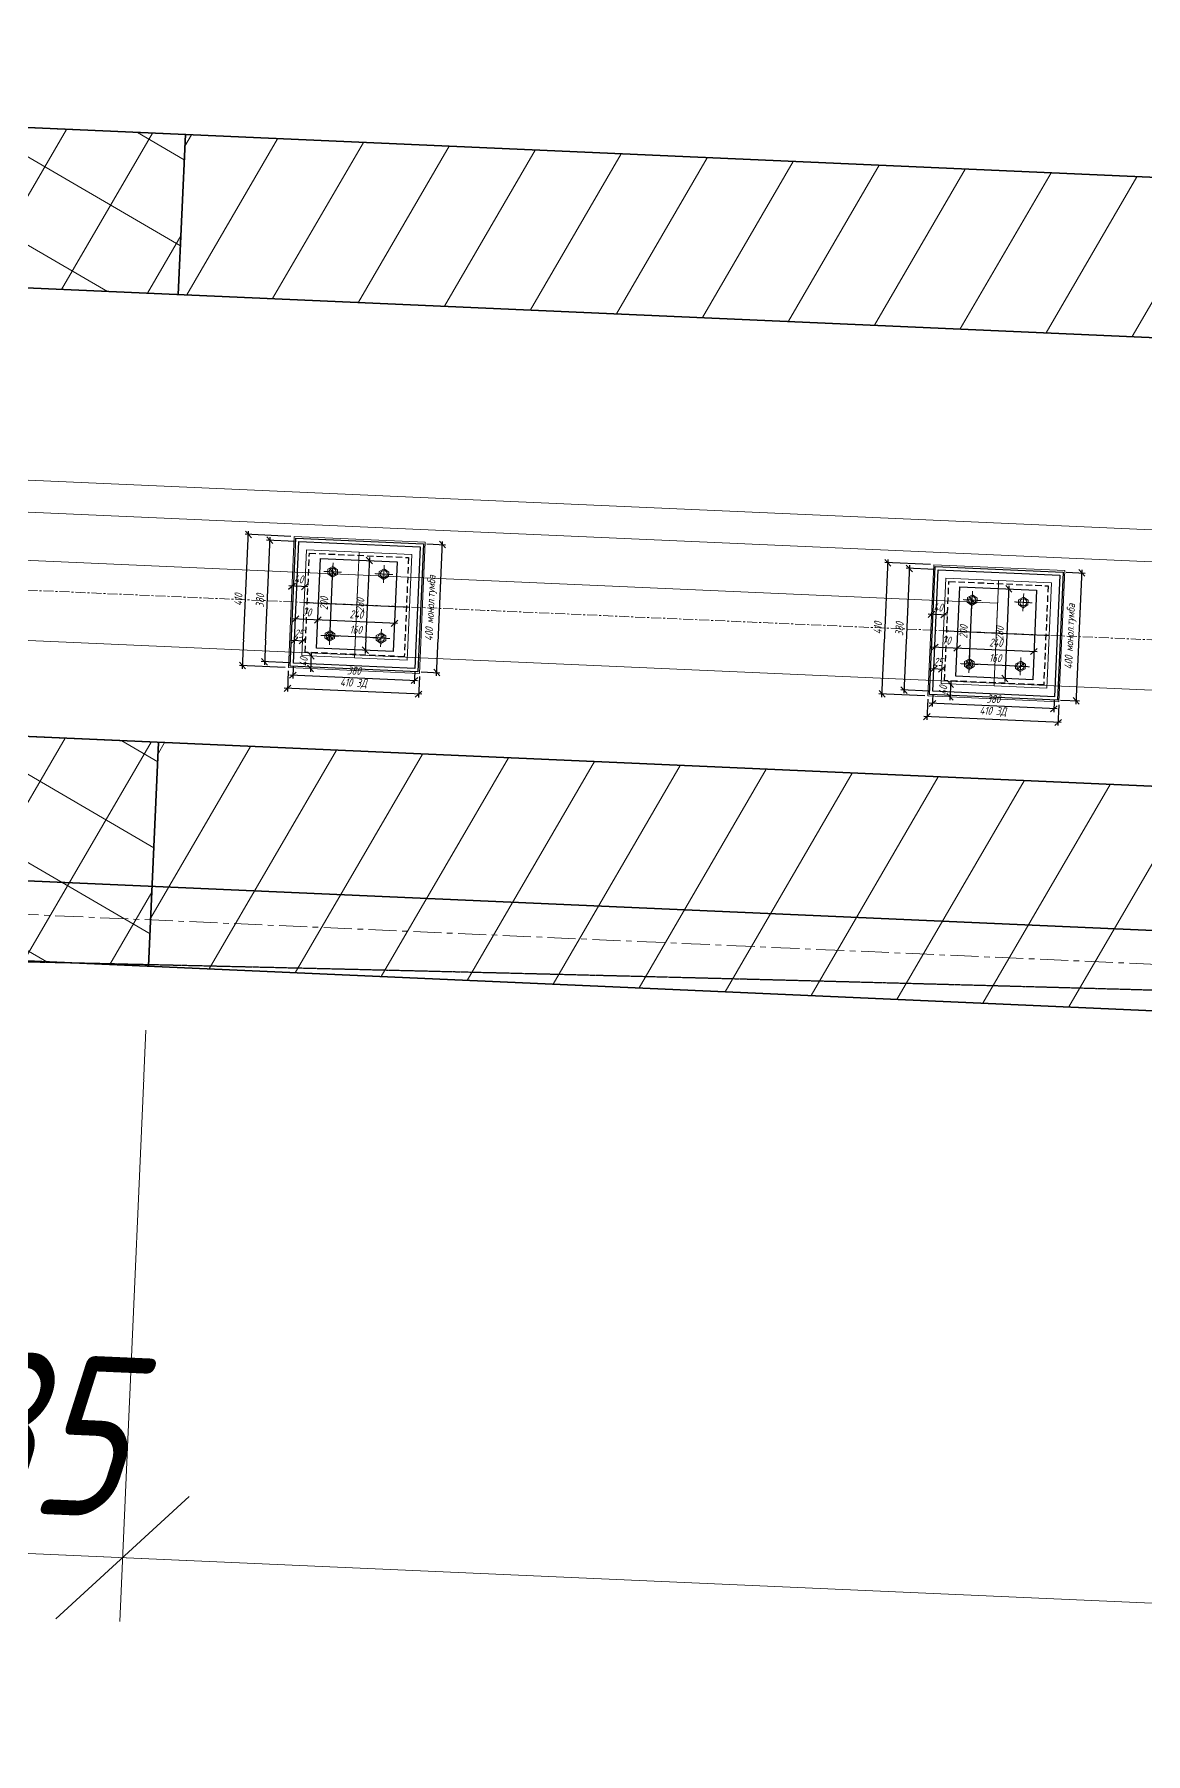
# Model space of a CAD drawing. Header units: millimetres. Extents: x 265754 to 14267433, y -6145605 to 2433772.
# Drawn here: x 7976358 to 7979830, y -584173 to -578803 of the extents above; entities that cross this region are included whole.
import ezdxf
from ezdxf import colors
from ezdxf.entities.mleader import LeaderData, LeaderLine
from ezdxf.math import Vec2, Vec3

# ---------------------------------------------------------------- set-up
doc = ezdxf.new("R2010")
doc.units = ezdxf.units.MM
for name, pattern in [('осевая', [2, 1.25, -0.25, 0.25, -0.25]), ('осеваяX2', [4, 2.5, -0.5, 0.5, -0.5]), ('Штриховая', [3, 2, -1])]:
    doc.linetypes.add(name, pattern=pattern)
for name, color, linetype, lineweight in [('Выноски', 3, 'Continuous', 15), ('ИС_Med', 7, 'Continuous', 35), ('ИС_Ось', 3, 'осевая', 18), ('ИС_РЗМ', 3, 'Continuous', 18), ('ИС_Тон', 3, 'Continuous', 18), ('ИС_Штр', 3, 'Continuous', 9), ('МДП_Ось', 1, 'осеваяX2', 30)]:
    doc.layers.add(name, color=color, linetype=linetype, lineweight=lineweight)
doc.styles.add('0', font='isocpeur.ttf', dxfattribs={"width": 0.8, "oblique": 15})
doc.styles.add('ISOCPEUR', font='isocpeur.ttf', dxfattribs={"width": 0.8, "oblique": 15, "height": 2.5})
doc.dimstyles.new('М10', dxfattribs={"dimscale": 10, "dimtxt": 2.5, "dimasz": 2, "dimexe": 1, "dimexo": 1, "dimgap": 1, "dimtad": 1, "dimdec": 0, "dimtxsty": '0', "dimblk1": 'OBLIQUE', "dimblk2": 'OBLIQUE', "dimsah": 1, "dimcen": 2.5, "dimdle": 1, "dimclrd": 256, "dimclre": 256, "dimclrt": 256, "dimaunit": 1, "dimadec": 0, "dimazin": 0, "dimtfac": 0.75, "dimtdec": 0, "dimtmove": 1, "dimatfit": 2, "dimldrblk": 'OBLIQUE', "dimfxl": 1, "dimtolj": 1, "dimtzin": 0, "dimlwd": -1, "dimlwe": -1, "dimarcsym": 0})
doc.dimstyles.new('М200', dxfattribs={"dimscale": 200, "dimtxt": 2.5, "dimasz": 2, "dimexe": 1, "dimexo": 1, "dimgap": 0.8, "dimtad": 1, "dimdec": 0, "dimzin": 0, "dimdsep": 46, "dimtxsty": '0', "dimblk": 'OBLIQUE', "dimcen": 0.09, "dimdle": 1, "dimclrd": 256, "dimclre": 256, "dimclrt": 256, "dimadec": 4, "dimazin": 0, "dimtfac": 1, "dimtdec": 0, "dimtmove": 1, "dimatfit": 2, "dimfxl": 1, "dimtolj": 1, "dimtzin": 0, "dimlwd": -1, "dimarcsym": 0})

# ---------------------------------------------------------------- blocks, each defined once
blk = doc.blocks.new('_None')
blk = doc.blocks.new('болт БО')
at = {"layer": 'ИС_Тон', "linetype": 'осевая'}
for p, q in [((-27.8473755350301, 0.1288116181356145), (27.84737553503055, -0.1288116181353871)), ((-0.1288116180771794, -27.84737553508876), (0.1288116183113743, 27.84737553520426))]:
    blk.add_line(p, q, dxfattribs=at)
at = {"layer": 'ИС_Тон'}
blk.add_lwpolyline([(14.96664636836476, -7.295342044146537), (15.03303712032357, 7.157535470322273), (0.07648264958743312, 16.64982433590194), (-14.96664636713922, 7.295342045052394), (-15.03303711909848, -7.157535469416189), (-0.07648264836325325, -16.64982433522869)], close=True, dxfattribs=at)
blk.add_circle((1.168700691778213e-10, -4.547473508864641e-13), 11, dxfattribs=at)
blk = doc.blocks.new('_OBLIQUE')
at = {"color": 0, "linetype": 'ByBlock', "lineweight": -2}
blk.add_line((0.5000000000000001, 0.4999999999999999), (-0.5000000000000001, -0.4999999999999999), dxfattribs=at)
blk = doc.blocks.new('*D1520')
at = {"layer": 'Defpoints', "transparency": 16777216}
blk.add_line((134.5914304818725, -114.4579757231695), (-45.40856951812748, -114.4579756183957), dxfattribs=at)
at = {"layer": 'Defpoints', "color": 0, "transparency": 16777216}
for p in [(-35.40856951812748, -114.4579756242165), (-35.40856951812748, -114.4579756242165), (124.5914304818725, -114.4579757191823)]:
    blk.add_point(p, dxfattribs=at)
at = {"layer": 'Defpoints', "transparency": 16777216, "xscale": 20, "yscale": 20, "zscale": 20}
for p, rotation in [((-35.40856951812748, -114.4579756242165), 179.9999999666495), ((124.5914304818725, -114.4579757173487), 359.9999999666495)]:
    blk.add_blockref('_OBLIQUE', p, dxfattribs=dict(at, rotation=rotation))
at = {"layer": 'Defpoints', "transparency": 16777216, "insert": (44.59143049496925, -91.95797567078262), "char_height": 25, "attachment_point": 5, "rotation": 359.99999996664945, "style": '0'}
blk.add_mtext('\\A1;160', dxfattribs=at)
blk = doc.blocks.new('*D1521')
at = {"layer": 'Defpoints', "transparency": 16777216}
blk.add_line((-35.40880475784066, -124.5088569954387), (-35.40880475784071, 95.49114300496879), dxfattribs=at)
at = {"layer": 'Defpoints', "color": 0, "transparency": 16777216}
for p in [(-35.40880475778251, 85.49114300496879), (-35.40880475784071, 85.49114300496879), (-35.40880479215413, -114.5088569954387)]:
    blk.add_point(p, dxfattribs=at)
at = {"layer": 'Defpoints', "transparency": 16777216, "xscale": 20, "yscale": 20, "zscale": 20}
for p, rotation in [((-35.40880475784071, 85.49114300496879), 90), ((-35.40880475784066, -114.5088569954387), 270)]:
    blk.add_blockref('_OBLIQUE', p, dxfattribs=dict(at, rotation=rotation))
at = {"layer": 'Defpoints', "transparency": 16777216, "insert": (-57.90880475784068, -14.50885699523495), "char_height": 25, "attachment_point": 5, "rotation": 90, "style": '0'}
blk.add_mtext('\\A1;200', dxfattribs=at)
blk = doc.blocks.new('*D1523')
at = {"layer": 'Defpoints', "transparency": 16777216}
blk.add_line((174.5911951519083, -66.70392639029888), (-85.40880484806257, -66.70392623895896), dxfattribs=at)
at = {"layer": 'Defpoints', "color": 0, "transparency": 16777216}
for p in [(-75.40880484806257, -66.70392624472152), (-75.40880484806257, -66.70392624477972), (164.5911951519083, -66.70392638718477)]:
    blk.add_point(p, dxfattribs=at)
at = {"layer": 'Defpoints', "transparency": 16777216, "xscale": 20, "yscale": 20, "zscale": 20}
for p, rotation in [((-75.40880484806257, -66.70392624477972), 179.9999999666495), ((164.5911951519083, -66.70392638447811), 359.9999999666495)]:
    blk.add_blockref('_OBLIQUE', p, dxfattribs=dict(at, rotation=rotation))
at = {"layer": 'Defpoints', "transparency": 16777216, "insert": (44.59119516501959, -44.20392631462892), "char_height": 25, "attachment_point": 5, "rotation": 359.99999996664945, "style": '0'}
blk.add_mtext('\\A1;240', dxfattribs=at)
blk = doc.blocks.new('*D1524')
at = {"layer": 'Defpoints', "transparency": 16777216}
blk.add_line((77.35079307762496, 135.49114293803), (77.35079307762503, -164.5088570619701), dxfattribs=at)
at = {"layer": 'Defpoints', "color": 0, "transparency": 16777216}
for p in [(77.35079324385154, 125.49114293803), (77.35079307763957, -154.5088570619701), (77.35079307762501, -154.5088570619701)]:
    blk.add_point(p, dxfattribs=at)
at = {"layer": 'Defpoints', "transparency": 16777216, "xscale": 20, "yscale": 20, "zscale": 20}
for p, rotation in [((77.35079307762496, 125.49114293803), 90), ((77.35079307762501, -154.5088570619701), 270)]:
    blk.add_blockref('_OBLIQUE', p, dxfattribs=dict(at, rotation=rotation))
at = {"layer": 'Defpoints', "transparency": 16777216, "insert": (54.85079307762497, -14.50885706197007), "char_height": 25, "attachment_point": 5, "rotation": 90, "style": '0'}
blk.add_mtext('\\A1;280', dxfattribs=at)
blk = doc.blocks.new('*D1525')
at = {"layer": 'Defpoints', "transparency": 16777216}
blk.add_line((-65.40880484809168, -66.70392624975648), (-155.4088048481208, -66.70392619736958), dxfattribs=at)
at = {"layer": 'Defpoints', "color": 0, "transparency": 16777216}
for p in [(-145.4088048481208, -66.70392620316125), (-145.4088048481208, -66.70392620319035), (-75.40880484809168, -66.70392624469241)]:
    blk.add_point(p, dxfattribs=at)
at = {"layer": 'Defpoints', "transparency": 16777216, "xscale": 20, "yscale": 20, "zscale": 20}
for p, rotation in [((-145.4088048481208, -66.70392620319035), 179.9999999666495), ((-75.40880484809168, -66.70392624393571), 359.9999999666495)]:
    blk.add_blockref('_OBLIQUE', p, dxfattribs=dict(at, rotation=rotation))
at = {"layer": 'Defpoints', "transparency": 16777216, "insert": (-110.4088048350095, -44.20392622356304), "char_height": 25, "attachment_point": 5, "rotation": 359.99999996664945, "style": '0'}
blk.add_mtext('\\A1;70', dxfattribs=at)
blk = doc.blocks.new('*D1526')
at = {"layer": 'Defpoints', "transparency": 16777216}
blk.add_line((-110.4088048882404, -134.3160017164191), (-155.4088048882259, -134.3160016902257), dxfattribs=at)
at = {"layer": 'Defpoints', "color": 0, "transparency": 16777216}
for p in [(-145.4088048882259, -134.3160016960464), (-145.4088048882259, -134.3160016960464), (-120.4088048882404, -134.3160017108894)]:
    blk.add_point(p, dxfattribs=at)
at = {"layer": 'Defpoints', "transparency": 16777216, "xscale": 20, "yscale": 20, "zscale": 20}
for p, rotation in [((-145.4088048882259, -134.3160016960464), 179.9999999666495), ((-120.4088048882404, -134.3160017105984), 359.9999999666495)]:
    blk.add_blockref('_OBLIQUE', p, dxfattribs=dict(at, rotation=rotation))
at = {"layer": 'Defpoints', "transparency": 16777216, "insert": (-132.9088048751728, -111.8160017034388), "char_height": 25, "attachment_point": 5, "rotation": 359.99999996664945, "style": '0'}
blk.add_mtext('\\A1;25', dxfattribs=at)
blk = doc.blocks.new('*D1527')
at = {"layer": 'Defpoints', "transparency": 16777216}
blk.add_line((-110.4088047875121, 35.37111904119956), (-170.4088047875266, 35.37111907612416), dxfattribs=at)
at = {"layer": 'Defpoints', "color": 0, "transparency": 16777216}
for p in [(-160.4088047875266, 35.37111907027429), (-160.4088047875266, 35.37111907030339), (-120.4088047875121, 35.37111904652556)]:
    blk.add_point(p, dxfattribs=at)
at = {"layer": 'Defpoints', "transparency": 16777216, "xscale": 20, "yscale": 20, "zscale": 20}
for p, rotation in [((-160.4088047875266, 35.37111907030339), 179.9999999666495), ((-120.4088047875121, 35.37111904702033), 359.9999999666495)]:
    blk.add_blockref('_OBLIQUE', p, dxfattribs=dict(at, rotation=rotation))
at = {"layer": 'Defpoints', "transparency": 16777216, "insert": (-140.408804774459, 57.87111905842903), "char_height": 25, "attachment_point": 5, "rotation": 359.99999996664945, "style": '0'}
blk.add_mtext('\\A1;40', dxfattribs=at)
blk = doc.blocks.new('*D1528')
at = {"layer": 'Defpoints', "transparency": 16777216}
for p, q in [((-160.4088049446582, -229.5088569208456), (-160.4088049824025, -294.3531216388801)), ((249.5911950553564, -229.5088571642118), (249.591195017612, -294.3531218775315)), ((259.5911950234328, -284.3531218833523), (-170.4088049765818, -284.3531216330593))]:
    blk.add_line(p, q, dxfattribs=at)
at = {"layer": 'Defpoints', "color": 0, "transparency": 16777216}
for p in [(-160.4088049388374, -219.5088569208456), (249.5911950611771, -219.5088571642118), (-160.4088049765818, -284.3531216388801)]:
    blk.add_point(p, dxfattribs=at)
at = {"layer": 'Defpoints', "transparency": 16777216, "xscale": 20, "yscale": 20, "zscale": 20}
for p, rotation in [((-160.4088049765818, -284.3531216388801), 179.9999999666495), ((249.5911950234328, -284.3531218775315), 359.9999999666495)]:
    blk.add_blockref('_OBLIQUE', p, dxfattribs=dict(at, rotation=rotation))
at = {"layer": 'Defpoints', "transparency": 16777216, "insert": (44.59119503761363, -259.9781217582058), "char_height": 25, "attachment_point": 5, "rotation": 359.99999996664945, "style": '0'}
blk.add_mtext('\\A1;410 ЗД', dxfattribs=at)
blk = doc.blocks.new('*D1529')
at = {"layer": 'Defpoints', "transparency": 16777216}
for p, q in [((-145.4088049357233, -214.5088569297222), (-145.4088049578483, -252.5192419070518)), ((234.5911950642767, -214.508857155306), (234.5911950421517, -252.5192421282409)), ((244.5911950479725, -242.5192421340616), (-155.4088049520275, -242.519241901231))]:
    blk.add_line(p, q, dxfattribs=at)
at = {"layer": 'Defpoints', "color": 0, "transparency": 16777216}
for p in [(-145.4088049299025, -204.5088569297222), (234.5911950700975, -204.508857155306), (-145.4088049520275, -242.5192419070518)]:
    blk.add_point(p, dxfattribs=at)
at = {"layer": 'Defpoints', "transparency": 16777216, "xscale": 20, "yscale": 20, "zscale": 20}
for p, rotation in [((-145.4088049520275, -242.5192419070518), 179.9999999666495), ((234.5911950479725, -242.5192421282409), 359.9999999666495)]:
    blk.add_blockref('_OBLIQUE', p, dxfattribs=dict(at, rotation=rotation))
at = {"layer": 'Defpoints', "transparency": 16777216, "insert": (44.59119506106921, -220.0192420176463), "char_height": 25, "attachment_point": 5, "rotation": 359.99999996664945, "style": '0'}
blk.add_mtext('\\A1;380', dxfattribs=at)
blk = doc.blocks.new('*D1530')
at = {"layer": 'Defpoints', "transparency": 16777216}
blk.add_line((-91.22692861042745, -169.5088569619111), (-91.22692861042744, -229.5088569619112), dxfattribs=at)
at = {"layer": 'Defpoints', "color": 0, "transparency": 16777216}
for p in [(-91.22692858669328, -179.5088569619111), (-91.226928610442, -219.5088569619112), (-91.22692861042745, -219.5088569619112)]:
    blk.add_point(p, dxfattribs=at)
at = {"layer": 'Defpoints', "transparency": 16777216, "xscale": 20, "yscale": 20, "zscale": 20}
for p, rotation in [((-91.22692861042745, -179.5088569619111), 90), ((-91.22692861042745, -219.5088569619112), 270)]:
    blk.add_blockref('_OBLIQUE', p, dxfattribs=dict(at, rotation=rotation))
at = {"layer": 'Defpoints', "transparency": 16777216, "insert": (-113.7269285986113, -199.5088569618529), "char_height": 25, "attachment_point": 5, "rotation": 90, "style": '0'}
blk.add_mtext('\\A1;40', dxfattribs=at)
blk = doc.blocks.new('*D1531')
at = {"layer": 'Defpoints', "transparency": 16777216}
for p, q in [((-155.4088047043479, 175.4911430702778), (-245.8727593066289, 175.4911430702778)), ((-235.8727593066289, 185.4911430702778), (-235.8727593066288, -214.5088569297224)), ((-155.4088049299026, -204.5088569297224), (-245.8727593066288, -204.5088569297224))]:
    blk.add_line(p, q, dxfattribs=at)
at = {"layer": 'Defpoints', "color": 0, "transparency": 16777216}
for p in [(-145.4088047043479, 175.4911430702778), (-235.8727593066288, -204.5088569297224), (-145.4088049299026, -204.5088569297224)]:
    blk.add_point(p, dxfattribs=at)
at = {"layer": 'Defpoints', "transparency": 16777216, "xscale": 20, "yscale": 20, "zscale": 20}
for p, rotation in [((-235.8727593066289, 175.4911430702778), 90), ((-235.8727593066288, -204.5088569297224), 270)]:
    blk.add_blockref('_OBLIQUE', p, dxfattribs=dict(at, rotation=rotation))
at = {"layer": 'Defpoints', "transparency": 16777216, "insert": (-258.3727593066288, -14.50885692972221), "char_height": 25, "attachment_point": 5, "rotation": 90, "style": '0'}
blk.add_mtext('\\A1;380', dxfattribs=at)
blk = doc.blocks.new('*D1532')
at = {"layer": 'Defpoints', "transparency": 16777216}
for p, q in [((-170.4088046954567, 190.4911430791545), (-313.6341531854415, 190.4911430791545)), ((-303.6341531854414, -229.5088569208457), (-303.6341531854415, 200.4911430791545)), ((-170.4088049388375, -219.5088569208457), (-313.6341531854414, -219.5088569208457))]:
    blk.add_line(p, q, dxfattribs=at)
at = {"layer": 'Defpoints', "color": 0, "transparency": 16777216}
for p in [(-303.6341531854415, 190.4911430791545), (-160.4088046954567, 190.4911430791545), (-160.4088049388375, -219.5088569208457)]:
    blk.add_point(p, dxfattribs=at)
at = {"layer": 'Defpoints', "transparency": 16777216, "xscale": 20, "yscale": 20, "zscale": 20}
for p, rotation in [((-303.6341531854415, 190.4911430791545), 90), ((-303.6341531854414, -219.5088569208457), 270)]:
    blk.add_blockref('_OBLIQUE', p, dxfattribs=dict(at, rotation=rotation))
at = {"layer": 'Defpoints', "transparency": 16777216, "insert": (-326.1341531854414, -14.50885692084554), "char_height": 25, "attachment_point": 5, "rotation": 90, "style": '0'}
blk.add_mtext('\\A1;410', dxfattribs=at)
blk = doc.blocks.new('*D1522')
at = {"layer": 'Defpoints', "transparency": 16777216}
for p, q in [((254.5911953015749, 185.4911428387859), (313.4498260339607, 185.4911428387859)), ((303.4498260339608, -224.5088571612142), (303.4498260339607, 195.491142838786)), ((254.5911950641604, -214.5088571612142), (313.4498260339608, -214.5088571612142))]:
    blk.add_line(p, q, dxfattribs=at)
at = {"layer": 'Defpoints', "color": 0, "transparency": 16777216}
for p in [(244.5911953015749, 185.4911428387859), (303.4498260339607, 185.4911428387859), (244.5911950641604, -214.5088571612142)]:
    blk.add_point(p, dxfattribs=at)
at = {"layer": 'Defpoints', "transparency": 16777216, "xscale": 20, "yscale": 20, "zscale": 20}
for p, rotation in [((303.4498260339607, 185.4911428387859), 90), ((303.4498260339608, -214.5088571612142), 270)]:
    blk.add_blockref('_OBLIQUE', p, dxfattribs=dict(at, rotation=rotation))
at = {"layer": 'Defpoints', "transparency": 16777216, "insert": (277.1998260339607, -14.5088571612142), "char_height": 25, "attachment_point": 5, "rotation": 90, "style": '0'}
blk.add_mtext('\\A1;400 монол.тумба', dxfattribs=at)
blk = doc.blocks.new('*D1670')
at = {"layer": 'Defpoints', "color": 0, "transparency": 16777216}
for p in [(100409.9747773932, 269.5999067485682), (101746.0861599969, 210.5359813041869), (101664.4465006257, -1636.271140591445)]:
    blk.add_point(p, dxfattribs=at)
at = {"layer": 'ИС_РЗМ', "transparency": 16777216}
for p, q in [((100401.1422353483, 69.79503643499811), (100319.502575977, -1777.012085460636)), ((101737.2536179519, 10.73111099061407), (101655.6139585807, -1836.07601090502)), ((100128.5302477084, -1568.374673102081), (101864.2513709393, -1645.103682636429))]:
    blk.add_line(p, q, dxfattribs=at)
at = {"layer": 'ИС_РЗМ', "transparency": 16777216, "xscale": 400, "yscale": 400, "zscale": 400}
for p, rotation in [((100328.335118022, -1577.207215147063), 177.46883986456), ((101664.4465006257, -1636.271140591447), 357.4688398645599)]:
    blk.add_blockref('_OBLIQUE', p, dxfattribs=dict(at, rotation=rotation))
at = {"layer": 'ИС_РЗМ', "transparency": 16777216, "insert": (101140.0394591362, -1237.723061569821), "char_height": 500, "attachment_point": 5, "rotation": 357.4688398645599, "style": '0'}
blk.add_mtext('\\A1;1335', dxfattribs=at)
blk = doc.blocks.new('*D1671')
at = {"layer": 'Defpoints', "color": 0, "transparency": 16777216}
for p in [(101746.0861599969, 210.5359813041869), (130917.5972257613, -1079.015157260765), (130835.9575663901, -2925.822279156288)]:
    blk.add_point(p, dxfattribs=at)
at = {"layer": 'ИС_РЗМ', "transparency": 16777216}
for p, q in [((101737.253617952, 10.73111099061498), (101655.6139585808, -1836.0760109049)), ((130908.7646837163, -1278.820027574344), (130827.1250243452, -3125.627149469859)), ((101464.6416303122, -1627.438598546356), (131035.7624367037, -2934.654821201256))]:
    blk.add_line(p, q, dxfattribs=at)
at = {"layer": 'ИС_РЗМ', "transparency": 16777216, "xscale": 400, "yscale": 400, "zscale": 400}
for p, rotation in [((101664.4465006258, -1636.271140591326), 177.4688398645631), ((130835.9575663901, -2925.822279156285), 357.4688398645631)]:
    blk.add_blockref('_OBLIQUE', p, dxfattribs=dict(at, rotation=rotation))
at = {"layer": 'ИС_РЗМ', "transparency": 16777216, "insert": (116266.7630498423, -1906.412578035859), "char_height": 500, "attachment_point": 5, "rotation": 357.4688398645631, "style": '0'}
blk.add_mtext('\\A1;29200', dxfattribs=at)
blk = doc.blocks.new('Б33')
at = {"layer": 'ИС_Med'}
blk.add_lwpolyline([(-15.08812343867604, -0.6870502139208838), (15.1118765613065, -0.6870502139209975), (15.1118765613065, 0.7129497860732954), (-15.08812343867604, 0.7129497860734091)], close=True, dxfattribs=at)
at = {"layer": 'ИС_Ось', "linetype": 'осевая', "ltscale": 25}
blk.add_lwpolyline([(-16.48812343867027, 0.01294978609064401), (16.51187656132973, 0.0129497860907577)], dxfattribs=at)
blk = doc.blocks.new('*U1650')
at = {"layer": 'Defpoints'}
for points in [[(244.5911950641603, -214.5088571612141), (-155.4088049358543, -214.5088569238142), (-155.4088046984252, 185.4911430761858), (244.5911953015748, 185.4911428387859)], [(164.5911950997688, -154.5088571137458), (-75.40880490024574, -154.5088569712825), (-75.40880473406287, 125.4911430287175), (164.5911952659953, 125.4911428862542)]]:
    blk.add_lwpolyline(points, close=True, dxfattribs=at)
at = {"layer": 'Defpoints', "color": 1, "ltscale": 250}
blk.add_lwpolyline([(234.5911950700975, -204.508857155306), (-145.4088049299025, -204.5088569297222), (-145.4088047043479, 175.4911430702778), (234.5911952956667, 175.491142844694)], close=True, dxfattribs=at)
at = {"layer": 'Defpoints', "color": 1, "linetype": 'Штриховая', "ltscale": 10}
blk.add_lwpolyline([(199.5911950908776, -169.5088571344968), (-110.408804909137, -169.5088569505315), (-110.408804725128, 140.4911430494976), (199.591195274872, 140.4911428655032)], close=True, dxfattribs=at)
at = {"layer": 'ИС_Тон'}
for points in [[(249.5911950611771, -219.5088571642118), (-160.4088049388374, -219.5088569208456), (-160.4088046954566, 190.4911430791544), (249.5911953045434, 190.4911428357882)], [(209.5911950849404, -179.5088571404631), (-120.4088049150887, -179.5088569445652), (-120.4088047191763, 150.4911430554057), (209.5911952808092, 150.491142859566)]]:
    blk.add_lwpolyline(points, close=True, dxfattribs=at)
at = {"layer": 'ИС_Тон', "linetype": 'осевая'}
for points in [[(44.59119508494041, -179.5088570425287), (44.59119528080919, 150.4911429574713)], [(209.5911951828748, -14.50885714049218), (-120.4088048171252, -14.5088569445652)]]:
    blk.add_lwpolyline(points, dxfattribs=at)
at = {"layer": 'ИС_Тон', "rotation": 179.9999999659908}
for p in [(-35.40880475765152, 85.49114300496876), (124.5911952423339, 85.49114291000296), (-35.4088048763806, -114.5088569950312), (124.5911951236194, -114.508857089997)]:
    blk.add_blockref('болт БО', p, dxfattribs=at)
at = {"layer": 'Defpoints'}
for base, p1, p2, angle, picture, middle in [((-303.6341531854415, 190.4911430791545), (-160.4088049388374, -219.5088569208456), (-160.4088046954566, 190.4911430791544), 269.9999999666495, '*D1532', (-326.1341531854414, -14.50885692084554)), ((-235.8727593066288, -204.5088569297224), (-145.4088047043479, 175.4911430702778), (-145.4088049299025, -204.5088569297222), 269.9999999666495, '*D1531', (-258.3727593066288, -14.50885692972221)), ((77.35079307762501, -154.5088570619701), (77.35079324385151, 125.49114293803), (77.35079307763954, -154.50885706197), 269.9999999666495, '*D1524', (54.85079307762497, -14.50885706197007)), ((-35.40880475784071, 85.49114300496879), (-35.40880479215411, -114.5088569954387), (-35.40880475778249, 85.49114300496876), 269.9999999666495, '*D1521', (-57.90880475784068, -14.50885699523495)), ((-145.4088048481208, -66.70392620319035), (-75.40880484809168, -66.70392624469241), (-145.4088048481208, -66.70392620316125), 179.9999999666495, '*D1525', (-110.4088048350095, -44.20392622356304)), ((-75.40880484811339, -66.70392624469059), (164.5911951519083, -66.70392638718477), (-75.40880484806257, -66.70392624472152), 179.9999999666495, '*D1523', (44.59119516501959, -44.20392631462892)), ((-35.40856951812748, -114.4579756242165), (124.5914304818725, -114.4579757191823), (-35.40856951812748, -114.4579756242165), 179.9999999666495, '*D1520', (44.59143049496925, -91.95797567078262)), ((-145.4088049520275, -242.5192419070518), (234.5911950700975, -204.508857155306), (-145.4088049299025, -204.5088569297222), 179.9999999666495, '*D1529', (44.59119506106921, -220.0192420176463))]:
    dim = blk.add_linear_dim(base=base, p1=p1, p2=p2, angle=angle, dimstyle='М10', dxfattribs=at)
    dim.commit()
    dim.dimension.update_dxf_attribs({"geometry": picture, "text_midpoint": middle})
for base, p1, p2, angle, text, picture, middle in [((303.4498260339607, 185.4911428387859), (244.5911950641603, -214.5088571612141), (244.5911953015748, 185.4911428387859), 269.9999999666495, '<> монол.тумба', '*D1522', (277.1998260339607, -14.5088571612142)), ((-160.4088049765818, -284.3531216388801), (249.5911950611771, -219.5088571642118), (-160.4088049388374, -219.5088569208456), 179.9999999666495, '<> ЗД', '*D1528', (44.59119503761363, -259.9781217582058))]:
    dim = blk.add_linear_dim(base=base, p1=p1, p2=p2, angle=angle, text=text, dimstyle='М10', dxfattribs=at)
    dim.commit()
    dim.dimension.update_dxf_attribs({"geometry": picture, "text_midpoint": middle})
for base, p1, p2, angle, picture, middle, set_off in [((-160.4088047875346, 35.37111907029777), (-120.40880478752, 35.37111904651994), (-160.4088047875346, 35.37111907026866), 179.9999999666495, '*D1527', (-140.4088047875637, 35.3711190584234), (-7.972289495228324e-12, -5.627498467219993e-12)), ((-145.4088048882443, -134.3160016960252), (-120.4088048882589, -134.3160017108682), (-145.4088048882443, -134.3160016960252), 179.9999999666495, '*D1526', (-132.908804888288, -134.3160017034176), (-1.84599002750474e-11, 2.120259523508139e-11)), ((-91.22692861045627, -219.5088569618885), (-91.22692858672207, -179.5088569618884), (-91.2269286104708, -219.5088569618884), 269.9999999666495, '*D1530', (-91.22692859864009, -199.5088569618302), (-2.881961336242966e-11, 2.265210241603199e-11))]:
    dim = blk.add_linear_dim(base=base, p1=p1, p2=p2, angle=angle, dimstyle='М10', dxfattribs=at)
    dim.commit()
    dim.dimension.update_dxf_attribs({"geometry": picture, "text_midpoint": middle, "dimtype": 128, "insert": set_off})
blk = doc.blocks.new('*U1657')
at = {"layer": 'ИС_Med', "color": 0, "linetype": 'ByBlock', "lineweight": -2, "transparency": 16777216}
for p in [(0, 0), (2000, 0)]:
    blk.add_blockref('*U1650', p, dxfattribs=at)
blk = doc.blocks.new('План Узловая')
at = {"layer": 'ИС_Med'}
blk.add_line((101746.0861599969, 210.5359813042451), (101777.0000571575, 909.8530274406075), dxfattribs=at)
at = {"layer": 'Выноски'}
ml = blk.add_multileader_mtext('Standard', dxfattribs=at)
ml.set_content('Ось путепровода\\PОсь проезжей части', color=256, style='ISOCPEUR')
ml.set_leader_properties(color=256)
ml.set_arrow_properties(name='NONE')
ml.build(insert=Vec2(0, 0))
ml.multileader.update_dxf_attribs({"text_left_attachment_type": 6, "text_right_attachment_type": 6, "dogleg_length": 2, "arrow_head_size": 500, "scale": 200})
ctx = ml.context
ctx.base_point, ctx.scale, ctx.char_height, ctx.arrow_head_size, ctx.landing_gap_size, ctx.plane_origin, ctx.plane_x_axis, ctx.plane_y_axis = Vec3(13839.92619156837, 3519.031026244164), 200, 500, 500, 125, Vec3(7982.3427734375, 9376.900268435478), Vec3(1, 2.842170943040402e-15), Vec3(-2.842170943040402e-15, 1)
ctx.left_attachment, ctx.right_attachment, ctx.text_align_type = 6, 6, 1
notes = []
notes.append((ctx, [(0, (1, 1, 0), (13739.92619156837, 3519.031026244164), (1, 5.684341886080802e-16), 100, [(0, [(12905.34992742538, 1676.732035160065)], 0, [])])]))
ctx.mtext.insert, ctx.mtext.text_direction, ctx.mtext.rotation, ctx.mtext.width, ctx.mtext.alignment, ctx.mtext.flow_direction = Vec3(16541.91348958015, 4169.031026721001), Vec3(1, 2.842170943040402e-15), 2.842170943040402e-15, 6401.925370128336, 2, 5
ctx.mtext.has_bg_fill, ctx.mtext.bg_color, ctx.mtext.bg_scale_factor, ctx.mtext.bg_transparency, ctx.mtext.use_window_bg_color = 1, -1023410167, 1.5, 0, 1
ml = blk.add_multileader_mtext('Standard', dxfattribs=at)
ml.set_content('Металлическое барьерное ограждение', color=256, style='ISOCPEUR')
ml.set_leader_properties(color=256)
ml.set_arrow_properties(name='NONE')
ml.build(insert=Vec2(0, 0))
ml.multileader.update_dxf_attribs({"text_left_attachment_type": 6, "text_right_attachment_type": 6, "dogleg_length": 2, "arrow_head_size": 500, "scale": 200})
ctx = ml.context
ctx.base_point, ctx.scale, ctx.char_height, ctx.arrow_head_size, ctx.landing_gap_size, ctx.plane_origin, ctx.plane_x_axis, ctx.plane_y_axis = Vec3(11405.32098464839, -1045.000205874447), 200, 500, 500, 125, Vec3(11962.09887909889, 7253.385015964508), Vec3(1, 2.842170943040402e-15), Vec3(-2.842170943040402e-15, 1)
ctx.left_attachment, ctx.right_attachment, ctx.text_align_type = 6, 6, 1
notes.append((ctx, [(1, (1, 1, 0), (18409.29558086395, -1045.000205874443), (-1, -5.684341886080802e-16), 100, [(0, [(19055.44950437546, -2159.743557214737)], 0, [])])]))
ctx.mtext.insert, ctx.mtext.text_direction, ctx.mtext.rotation, ctx.mtext.width, ctx.mtext.alignment, ctx.mtext.flow_direction = Vec3(14857.30828285217, -395.0002059936523), Vec3(1, 2.842170943040402e-15), 2.842170943040402e-15, 7049.42080516668, 2, 5
ctx.mtext.has_bg_fill, ctx.mtext.bg_color, ctx.mtext.bg_scale_factor, ctx.mtext.bg_transparency, ctx.mtext.use_window_bg_color = 1, -1023410167, 1.5, 0, 1
for ctx, leaders in notes:
    for number, flags, end, landing, length, lines in leaders:
        leader = LeaderData()
        leader.index, (leader.has_last_leader_line, leader.has_dogleg_vector, leader.attachment_direction) = number, flags
        leader.last_leader_point, leader.dogleg_vector, leader.dogleg_length = Vec3(end), Vec3(landing), length
        for number, points, colour, breaks in lines:
            line = LeaderLine()
            line.index, line.vertices, line.color, line.breaks = number, Vec3.list(points), colors.encode_raw_color(colour), breaks
            leader.lines.append(line)
        ctx.leaders.append(leader)
at = {"layer": 'ИС_Штр'}
h = blk.add_hatch(dxfattribs=at)
h.set_pattern_fill('ANSI31', color=256, scale=75, angle=14.81052377493742)
h.set_pattern_definition([(59.81052377493728, (87405.45115503634, 4520.26570690691), (-205.8274345762676, 119.7438215556539), [])])
h.paths.add_polyline_path([(130948.5111229191, -379.6981111834757), (101777.0000571575, 909.8530274406075), (101746.0861599973, 210.5359813042451), (109079.003673462, -113.6753633496119), (109651.8479812822, -739.5308182925219), (110251.2504002802, -766.0279054867569), (110877.1248241537, -193.1931532932795), (130917.5972257612, -1079.015157260699)])
at = {"layer": 'ИС_Med'}
for points in [[(100316.008298218, 523.9979243006092), (131475.714289412, -853.4430402909638), (150584.6613865011, -2515.274507266062), (174784.5082886576, -5065.991315132997), (175222.1622255126, -5108.860936239944), (175358.3266506573, -5123.232127965079)], [(175448.0385777554, -5384.089144612546), (175196.8560403562, -5357.578604926239), (174759.2194194672, -5314.710679935117), (150560.7268070293, -2764.136617122218), (131459.3566491527, -1102.9640874248), (100403.3989239456, 269.8905978712137)]]:
    blk.add_lwpolyline(points, dxfattribs=at)
at = {"layer": 'ИС_Ось', "color": 2, "ltscale": 70}
for points in [[(172669.4865019924, -5094.448025299484), (148220.3896199672, -2510.588124022877), (129234.6710553742, -859.4733675673124), (98054.57211781928, 518.8690849919221), (65324.98813192089, 159.4965908002632), (33630.76804503257, -1936.293949172323), (8903.024143849587, -4780.269644752174)], [(172654.2472980657, -5238.644997055766), (148206.487485762, -2654.926401646415), (129225.1836240305, -1004.195574880687), (98052.16449633686, 373.8339087393761), (65330.57200592806, 14.54916157400294), (33643.84309371328, -2080.746022053769), (8919.59160160087, -4924.320050317932)]]:
    blk.add_lwpolyline(points, dxfattribs=at)
at = {"layer": 'ИС_РЗМ'}
dim = blk.add_linear_dim(base=(101664.4465006257, -1636.271140591445), p1=(100409.9747773932, 269.5999067485682), p2=(101746.0861599969, 210.5359813041869), angle=357.4688398645601, dimstyle='М200', override={"dimrnd": 5}, dxfattribs=at)
dim.commit()
dim.dimension.update_dxf_attribs({"geometry": '*D1670', "text_midpoint": (101123.4784428018, -1612.357193407755), "dimtype": 129})
dim = blk.add_aligned_dim(p1=(101746.0861599969, 210.5359813041869), p2=(130917.5972257612, -1079.015157260757), distance=-1848.6107160422619, dimstyle='М200', dxfattribs=at)
dim.commit()
dim.dimension.update_dxf_attribs({"geometry": '*D1671', "text_midpoint": (116266.7630498423, -1906.412578035852)})
at = {"layer": 'Выноски', "ltscale": 0.3}
ml = blk.add_multileader_mtext('Standard', dxfattribs=at)
ml.set_content('Начало путепровода \\PПК 1+40,18', color=256, style='ISOCPEUR')
ml.set_leader_properties(color=256)
ml.set_arrow_properties(name='NONE')
ml.build(insert=Vec2(0, 0))
ml.multileader.update_dxf_attribs({"text_left_attachment_type": 6, "text_right_attachment_type": 6, "dogleg_length": 2, "arrow_head_size": 300, "scale": 200})
ctx = ml.context
ctx.base_point, ctx.scale, ctx.char_height, ctx.arrow_head_size, ctx.landing_gap_size, ctx.plane_origin, ctx.plane_x_axis, ctx.plane_y_axis = Vec3(1024.793878124878, 2213.273277401923), 200, 500, 300, 125, Vec3(-1995.070712327957, 7387.238701581955), Vec3(1, 2.842170943040402e-15), Vec3(-2.842170943040402e-15, 1)
ctx.left_attachment, ctx.right_attachment = 6, 6
notes = []
notes.append((ctx, [(1, (1, 1, 0), (6668.768474340439, 2213.273277401924), (-1, -2.842170943040401e-16), 100, [(0, [(7895.488041639328, 1091.446149468422)], 0, [])])]))
ctx.mtext.insert, ctx.mtext.text_direction, ctx.mtext.rotation, ctx.mtext.width, ctx.mtext.flow_direction = Vec3(1149.793878078461, 2813.273277401924), Vec3(1, 2.842170943040402e-15), 2.842170943040402e-15, 5487.643685489066, 5
ctx.mtext.has_bg_fill, ctx.mtext.bg_color, ctx.mtext.bg_scale_factor, ctx.mtext.bg_transparency, ctx.mtext.use_window_bg_color = 1, -1023410167, 1.5, 0, 1
for ctx, leaders in notes:
    for number, flags, end, landing, length, lines in leaders:
        leader = LeaderData()
        leader.index, (leader.has_last_leader_line, leader.has_dogleg_vector, leader.attachment_direction) = number, flags
        leader.last_leader_point, leader.dogleg_vector, leader.dogleg_length = Vec3(end), Vec3(landing), length
        for number, points, colour, breaks in lines:
            line = LeaderLine()
            line.index, line.vertices, line.color, line.breaks = number, Vec3.list(points), colors.encode_raw_color(colour), breaks
            leader.lines.append(line)
        ctx.leaders.append(leader)
at = {"layer": 'ИС_Штр'}
h = blk.add_hatch(dxfattribs=at)
h.set_pattern_fill('ANSI37', color=256, scale=75, angle=14.81052377493742)
h.set_pattern_definition([(59.81052396495632, (-261079.1993689098, -159231.3103864741), (-205.8274349733927, 119.7438208730364), []), (149.8105239649563, (-261079.1993689098, -159231.3103864741), (-119.7438208730364, -205.8274349733926), [])])
h.paths.add_polyline_path([(97337.23062631348, 13531.65761373064), (97354.10806491389, 13913.44967466313), (95713.27975452587, 13895.4332965301), (95861.7433229576, 13463.74305412761), (95870.88427406363, 13463.84342223377), (95871.18687955092, 13436.2838513212), (95924.76099359046, 13280.5054167831), (95938.59609998972, 13593.47552494064), (96288.25462303823, 13578.0185763578), (96280.14938902756, 13394.66646530305), (96380.05182418437, 13390.25019427948), (96388.15705819486, 13573.60230533424)])
h.paths.add_polyline_path([(97434.22822933982, 13914.32939813519), (97854.83941171138, 13918.94773026695), (97865.82260107127, 14167.40335203521), (95626.4366704243, 14147.94852584065), (95713.27975452587, 13895.4332965301), (97354.10806491389, 13913.44967466313), (97354.30313994183, 13917.86255381594)])
h.paths.add_polyline_path([(95618.46409735008, 13894.39221580164), (95531.6210132495, 14146.90744511003), (94387.59012081055, 14129.2121828543), (94498.64457163261, 13882.09654056968)])
h.paths.add_polyline_path([(94498.64457163261, 13882.09654056968), (94387.59012081055, 14129.2121828543), (93963.45877252985, 14129.68894407485), (93966.24153700401, 13876.2507282258)])
h.paths.add_polyline_path([(94466.72154453897, 13835.27932702925), (94470.96786002128, 13448.54928586504), (94692.39733515197, 13450.96263961331), (94498.64457163261, 13882.09654056968), (93966.24153700401, 13876.2507282258), (93966.75168219261, 13829.78963256232)])
h.paths.add_polyline_path([(95520.8691000375, 13460.00023789285), (95766.92766577797, 13462.70197340887), (95618.46409735008, 13894.39221580164), (94498.64457163261, 13882.09654056968), (94692.39733515197, 13450.96263961331), (95420.87512756826, 13458.90229900065), (95422.8901876958, 13275.38218844251), (95522.88416016515, 13276.48012733465)])
h.paths.add_polyline_path([(97554.11731663399, 12507.6623586276), (97292.47534562444, 12519.22846162674), (97309.53785362933, 12905.20706004387), (96360.46428551205, 12947.15175181697), (96368.56951952266, 13130.50386287173), (96268.66708436608, 13134.92013389542), (96260.5618503553, 12951.56802284054), (96034.44901970099, 12961.56353036291), (96378.35566369828, 11961.57987053762), (97244.8179438936, 11974.82259843854)])
h.paths.add_polyline_path([(98519.29856890597, 11994.30134612066), (98540.06542680901, 12464.07769463013), (97554.11731663399, 12507.6623586276), (97244.8179438936, 11974.82259843854)])
h.paths.add_polyline_path([(97323.38924278377, 13218.54550773569), (97335.74979883828, 13498.15915540175), (96386.67623071978, 13540.10384701443), (96380.05182418431, 13390.25019427948), (96374.31611154799, 13260.5000823295)])
h.paths.add_polyline_path([(97311.01868110453, 12938.70551837294), (97323.38924278377, 13218.54550773569), (96374.31611154799, 13260.5000823295), (96368.56951952266, 13130.50386287173), (96361.94511298719, 12980.65021013672)])
h.paths.add_polyline_path([(96283.67960647913, 11960.13287244766), (96045.55140136945, 12652.54262436787), (95937.80606599955, 12965.83571327227), (95910.90332730673, 12967.02497142355), (95913.92090863799, 13035.287023652), (95874.32569276716, 13150.41875945678), (95877.76903543889, 12836.81887269701), (95527.75386141287, 12832.97568835615), (95525.73880128539, 13016.49579891458), (95425.74482881598, 13015.39786002209), (95427.75988894352, 12831.87774946389), (94972.84398255456, 12826.91963290394), (95368.66514236387, 11946.14808874659)])
h.paths.add_polyline_path([(95368.66514236387, 11946.14808874659), (94972.84398255456, 12826.91963290394), (94477.85262141726, 12821.52473501133), (94482.09268904623, 12435.3637124651), (93982.12284070457, 12429.87273986323), (93987.61252113752, 11929.90415564791), (94617.76602775668, 11936.82327313704), (95117.73589009867, 11942.31296760391)])
h.paths.add_polyline_path([(94957.84753906704, 12860.28935142467), (94832.48042425339, 13139.2531828534), (94474.4071167924, 13135.3215197617), (94477.4844696272, 12855.05388693616)])
h.paths.add_polyline_path([(95424.31353878899, 13145.75154049229), (95422.8901876958, 13275.38218844251), (95421.24327935721, 13425.37314714625), (94707.39377865667, 13417.59292105434), (94832.48042425339, 13139.2531828534)])
h.paths.add_polyline_path([(95425.74482881598, 13015.39786002209), (95424.31353878899, 13145.75154049229), (94832.48042425339, 13139.2531828534), (94957.84753906704, 12860.28935142467), (95427.39173715457, 12865.40690131829)])
h.paths.add_polyline_path([(95877.40088364994, 12870.34802455129), (95874.32569276716, 13150.41875945678), (95874.23183677695, 13150.69166624197), (95524.30751125835, 13146.84947938565), (95525.73880128539, 13016.49579891458), (95527.38570962392, 12866.50484021055)])
h.paths.add_polyline_path([(95874.23183677695, 13150.69166624197), (95778.41675768251, 13429.29493004031), (95521.2372518265, 13426.47108603863), (95522.88416016515, 13276.48012733465), (95524.30751125835, 13146.84947938565)])
h.paths.add_polyline_path([(96280.14938902756, 13394.66646530305), (96286.77379556309, 13544.520118038), (95937.11527251452, 13559.97706662107), (95924.76099359046, 13280.5054167831), (95924.80722109042, 13280.37100023311), (96274.41367639124, 13264.91635335219)])
h.paths.add_polyline_path([(96268.66708436608, 13134.92013389542), (96274.41367639124, 13264.91635335219), (95924.80722109042, 13280.37100023311), (96022.72777894983, 12995.64559719287), (96262.04267783044, 12985.06648116035)])
h.paths.add_polyline_path([(96378.35566369857, 11961.57987053669), (98018.47189590667, 11986.64687401324), (97956.64410158934, 10588.01278182416), (99204.23418276635, 10532.86201482778), (99182.1528276552, 10033.34983909724), (98682.64065187133, 10055.43119421066), (98620.812857554, 8656.797102021636), (99868.40293871146, 8601.64633489662), (99846.32158360037, 8102.134159166017), (99346.8094078165, 8124.215514279436), (99284.98161349911, 6725.581422090356), (100532.5716947237, 6670.430655060569), (100510.4903396126, 6170.918479329906), (100010.9781638287, 6192.999834443326), (99949.15036951134, 4794.365742254304), (101196.7404506213, 4739.214975162817), (101174.6590955101, 4239.702799432212), (100675.1469197263, 4261.784154545632), (100613.3191254089, 2863.150062356552), (101860.9092065859, 2807.999295360234), (101838.8278514749, 2308.487119629688), (101339.3156756909, 2330.56847474305), (101277.4878813736, 931.9343825540273), (101777.0000571575, 909.8530274405493), (101746.0861599969, 210.5359813042451), (100399.2072610203, 270.075893850124)])
h.paths.add_polyline_path([(98519.29856889864, 11994.30134611967), (98018.47189590667, 11986.64687401324), (98517.98407169059, 11964.56551889982)])
h = blk.add_hatch(dxfattribs=at)
h.set_pattern_fill('ANSI31', color=256, scale=75, angle=14.81052377493742)
h.set_pattern_definition([(59.81052377493728, (87489.3603044647, 6418.411974826595), (-205.8274345762676, 119.7438215556539), [])])
h.paths.add_polyline_path([(130284.3423669544, 1551.517568619049), (101860.909206586, 2807.999295360292), (101838.8614315718, 2309.246749968559), (130262.2610118433, 1052.005392888444)])
blk.add_lwpolyline([(100675.1469197263, 4261.784154545632), (100613.3191254089, 2863.150062356552), (101860.9092065859, 2807.999295360234), (101838.8278514749, 2308.487119629688), (101339.3156756909, 2330.56847474305), (101277.4878813736, 931.9343825540273), (101777.0000571575, 909.8530274406075), (101746.0861599969, 210.5359813042451), (100399.2072610203, 270.075893850124), (95626.4366704243, 14147.94852584059)])
at = {"layer": 'ИС_Med'}
blk.add_line((101838.8278514749, 2308.487119629688), (101860.9092065859, 2807.999295360234), dxfattribs=at)
at = {"layer": 'ИС_Ось', "color": 6, "ltscale": 25}
blk.add_lwpolyline([(9847.573756593105, -3556.127595462254), (32014.49761336256, -1028.551701771677), (65278.60788389354, 1171.048334672698), (98071.28474092664, 1531.113591110625), (131535.0598082386, 51.81931855616858), (150671.496040912, -1612.402772589936), (174876.256305989, -4163.637459726888), (175105.0605264671, -4186.049574345408)], dxfattribs=at)
at = {"layer": 'ИС_РЗМ'}
blk.add_lwpolyline([(97282.20640142553, 1615.455076830927), (98072.82893953251, 1624.136152431136), (104398.7528618646, 1344.493374348385)], dxfattribs=at)
at = {"layer": 'ИС_Тон', "color": 6}
for points in [[(9733.32758267445, -3223.931899015559), (31983.73515025777, -686.8368038067129), (65265.39913364226, 1513.923977501458), (98076.98001101112, 1874.196801085374), (131557.5024906106, 394.162195155106), (150704.3342839665, -1270.963957763452), (174910.9526344611, -3822.394491180312)], [(9899.86719480675, -3708.182185398415), (32028.57839091, -1184.963477240526), (65284.65387161245, 1014.105256131093), (98068.67786801129, 1374.075503719971), (131524.7872101643, -104.8798990177456), (150656.4651249968, -1768.688177603763), (174860.3748961617, -4319.833220821689), (175089.755119015, -4342.301756738918)]]:
    blk.add_lwpolyline(points, dxfattribs=at)
at = {"layer": 'ИС_Med', "xscale": 1000, "yscale": 1000, "zscale": 1000, "rotation": 357.468839864447}
for p in [(115717.0638596156, 2883.19753352378), (116381.2326155803, 951.9818537211977)]:
    blk.add_blockref('Б33', p, dxfattribs=at)
at = {"layer": 'ИС_Med', "rotation": 357.4704532685301}
blk.add_blockref('*U1657', (102352.6548143073, 1355.584573962959), dxfattribs=at)

msp = doc.modelspace()

# ---------------------------------------------------------------- linework, layer by layer
at = {"layer": 'МДП_Ось', "ltscale": 2, "flags": 128}
for points in [[(7744118.950588193, -600901.0188382629), (7877092.999730748, -581616.4054394475, -0.06236864998936653), (8026169.574010785, -578717.1937406478), (8060956.837795081, -582387.9327475576, -0.0006835939129814506), (8065307.261137919, -582850.9975507914, -0.00205078418366611), (8069655.076218408, -583337.8454738357, -0.003417982021346688), (8073997.284802367, -583872.2148878503, -0.004785192664712667), (8078330.110013368, -584477.744016788, -0.006152421236038208), (8082648.610660977, -585177.8942796449, -0.007519673090428114), (8086946.301076824, -585995.8418994837, -0.008886952884495258), (8091214.780204762, -586954.3275510408, -0.0102542657405138), (8095443.375245943, -588075.4542165053, -0.1601430922746658), (8147070.400589593, -623222.8795043117, -0.0102542657405138), (8149663.690246969, -626746.0584357762, -0.008886952884495258), (8152120.284078276, -630365.969424423, -0.007519673090428114), (8154456.833502691, -634064.5797038011, -0.006152421236038208), (8156691.416068209, -637825.7363064205, -0.004785192664712667), (8158843.216732579, -641634.9086241539, -0.003417982021346688), (8160932.252002124, -645478.8984387383, -0.00205078418366611), (8162979.12972612, -649345.5259694468, -0.0006835937965661287), (8165004.836376817, -653223.299149419), (8177974.555806698, -678106.2325745835, 0.0006835937965661287), (8180000.26245943, -681984.0057558079, 0.00205078418366611), (8182047.140182366, -685850.633285951, 0.003417982021346688), (8184136.175451996, -689694.6231004137, 0.004785192664712667), (8186287.976116366, -693503.795418147, 0.006152421236038208), (8188522.558681798, -697264.9520208883, 0.007519673090428114), (8190859.108106214, -700963.5623002665, 0.008886952884495258), (8193315.701937435, -704583.4732890349, 0.0102542657405138), (8195908.991594639, -708106.652220743, 0.2138723582029343), (8267938.749952664, -746889.3201956032, 0.0102542657405138), (8272307.630970686, -747114.752391343, 0.008886952884495258), (8276682.015217912, -747172.8150737833, 0.007519673090428114), (8281056.015060954, -747087.3365069298, 0.006152421236038208), (8285426.097272793, -746882.3006934635, 0.004785192664712667), (8289790.692661519, -746581.7230216657, 0.003417982021346688), (8294149.802126802, -746209.5795941239, 0.00205078418366611), (8298504.602326069, -745789.7795278534, 0.0006835938547737896), (8302857.05248278, -745346.1694407022), (8316226.710225059, -743971.1946019325)], [(7745001.622699816, -606987.3469548997), (7877975.671842371, -587702.7335560843, -0.06236864998936663), (8025524.211227013, -584833.2387762343), (8060311.475020278, -588503.9777840906, -0.0006835939129815154), (8064647.963750044, -588965.5561574565, -0.002050784183666228), (8068945.643088955, -589446.7901154931, -0.003417982021346858), (8073204.399857371, -589970.8896179863, -0.004785192664712039), (8077420.644997051, -590560.1262297122, -0.006152421236038395), (8081589.752520454, -591236.0556705497, -0.007519673090428431), (8085705.731220321, -592019.4194436958, -0.008886952884495635), (8089760.919793394, -592930.0107675658, -0.01025426574051334), (8093745.70991659, -593986.4974771752, -0.1601430922746664), (8142194.979459252, -626971.5817866789, -0.01025426574051415), (8144637.041831215, -630289.4051171495, -0.008886952884495121), (8146970.882747749, -633728.4336899827, -0.007519673090428205), (8149208.639948982, -637270.6621142833, -0.006152421236037823), (8151365.919931679, -640901.7062184649, -0.004785192664712769), (8153459.823713378, -644608.3880003749, -0.00341798202134681), (8155508.710338524, -648378.5011396599, -0.002050784183666321), (8157531.985006155, -652200.5416261018, -0.0006835937965662914), (8159549.905348123, -656063.4096177267), (8172520.91966569, -680948.8287192169, 0.0006835937965662252), (8174553.117740954, -684839.0214153061, 0.002050784183666108), (8176623.59852187, -688750.2359926797, 0.003417982021346811), (8178752.782435458, -692668.1024814572, 0.004785192664712574), (8180962.479983674, -696579.7653368373, 0.006152421236038173), (8183274.365135632, -700471.0344437187, 0.007519673090428224), (8185709.706786371, -704326.0265821889, 0.00888695288449564), (8188289.053534934, -708126.8199892087, 0.0102542657405136), (8191031.862540027, -711853.1321932863, 0.2138723582029365), (8267493.159041332, -753023.1565758577, 0.01025426574051386), (8272116.728784582, -753261.7887793385, 0.008886952884493567), (8276709.695529633, -753322.7527808128, 0.007519673090428079), (8281268.633540709, -753233.6600732633, 0.00615242123603774), (8285789.893270246, -753021.5313026065, 0.004785192664712645), (8290271.923544791, -752712.866213354, 0.003417982021346183), (8294714.809639372, -752333.570654759, 0.00205078418366582), (8299119.826125621, -751908.9297692239, 0.0006835938547737791), (8303489.006009336, -751463.6145561301), (8316855.875787281, -750088.9270818072)]]:
    msp.add_lwpolyline(points, format="xyb", dxfattribs=at)

# ---------------------------------------------------------------- next in the draw order: block references
at = {"layer": 'ИС_Ось', "color": 4, "ltscale": 0.05}
msp.add_blockref('План Узловая', (7874968.788125941, -581924.4700561167), dxfattribs=at)

doc.saveas('drawing.dxf')
